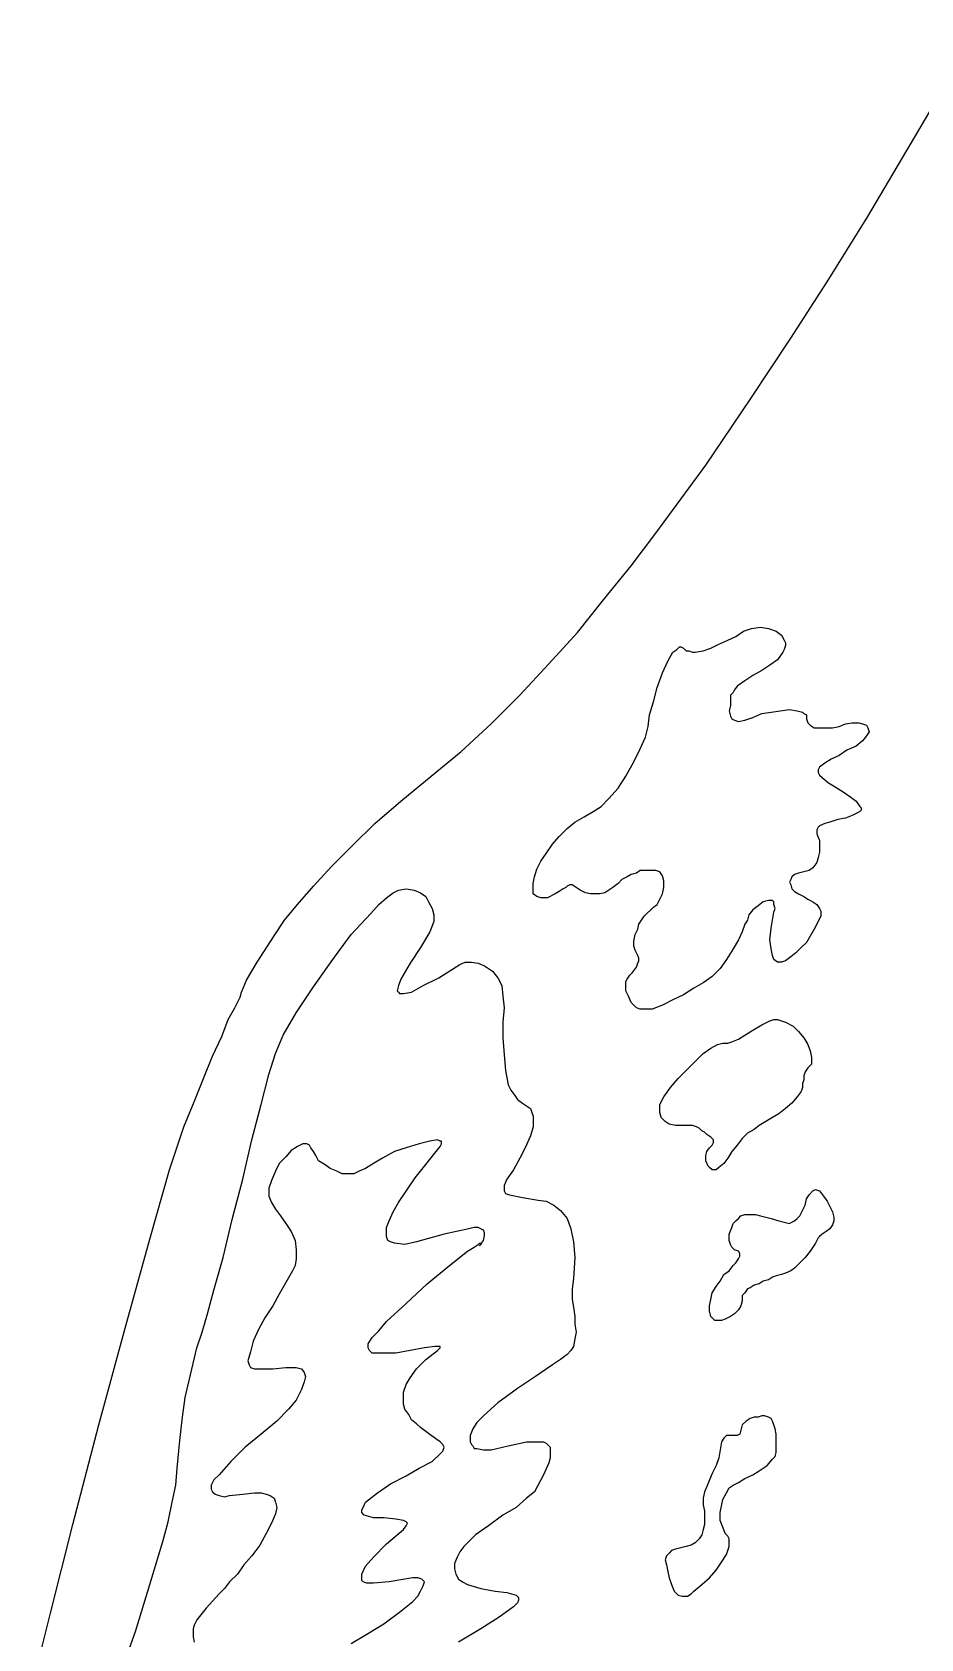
# Model space of a CAD drawing. Extents: x 1231 to 2855, y 3260 to 5268.
# Drawn here: x 1448.954 to 1451.062, y 3329.892 to 3333.703 of the extents above; entities that cross this region are included whole.
import ezdxf

# ---------------------------------------------------------------- set-up
doc = ezdxf.new("R2010")
doc.units = 0
doc.header["$LTSCALE"] = 20
doc.header["$MEASUREMENT"] = 0
doc.layers.add('ACO', color=2, linetype='CONTINUOUS')

msp = doc.modelspace()

# ---------------------------------------------------------------- linework, layer by layer
at = {"layer": 'ACO', "color": 124}
for points in [[(1449.4473, 3331.4141), (1449.4504, 3331.4265), (1449.4629, 3331.4544), (1449.4877, 3331.4978), (1449.528, 3331.5599), (1449.5528, 3331.5971), (1449.5838, 3331.6343), (1449.6211, 3331.6778), (1449.6645, 3331.7243), (1449.7141, 3331.7739), (1449.7669, 3331.8267), (1449.8289, 3331.8794), (1449.9002, 3331.9383), (1449.9716, 3331.9973), (1450.0429, 3332.0624), (1450.1112, 3332.1307), (1450.1794, 3332.2051), (1450.2477, 3332.2796), (1450.3097, 3332.3571), (1450.3749, 3332.4378), (1450.4338, 3332.5153), (1450.5517, 3332.6766), (1450.6572, 3332.8317), (1450.7533, 3332.9775), (1450.8402, 3333.1109), (1450.9363, 3333.266), (1451.0573, 3333.4708), (1451.1938, 3333.7034)], [(1450.2849, 3331.8546), (1450.3035, 3331.867), (1450.3221, 3331.8856), (1450.3438, 3331.9104), (1450.3625, 3331.9383), (1450.3811, 3331.9725), (1450.3966, 3332.0035), (1450.409, 3332.0314), (1450.4152, 3332.0562), (1450.4183, 3332.0841), (1450.4276, 3332.1152), (1450.4369, 3332.1493), (1450.4493, 3332.1834), (1450.4617, 3332.2113), (1450.4741, 3332.233), (1450.4834, 3332.2392), (1450.4896, 3332.2454), (1450.4927, 3332.2454), (1450.499, 3332.2423), (1450.5052, 3332.2361), (1450.5114, 3332.2361), (1450.5207, 3332.233), (1450.5269, 3332.233), (1450.5455, 3332.2361), (1450.5641, 3332.2423), (1450.5827, 3332.2517), (1450.6044, 3332.261), (1450.623, 3332.2703), (1450.6416, 3332.2827), (1450.6603, 3332.2889), (1450.682, 3332.292), (1450.7006, 3332.2889), (1450.7192, 3332.2827), (1450.7316, 3332.2734), (1450.7378, 3332.261), (1450.7409, 3332.2548), (1450.7409, 3332.2485), (1450.7378, 3332.2392), (1450.7347, 3332.233), (1450.7223, 3332.2144), (1450.7037, 3332.202), (1450.6851, 3332.1896), (1450.6634, 3332.1772), (1450.6447, 3332.1648), (1450.6261, 3332.1524), (1450.6199, 3332.1431), (1450.6168, 3332.1369), (1450.6106, 3332.1307), (1450.6106, 3332.1214), (1450.6106, 3332.1059), (1450.6075, 3332.0934), (1450.6106, 3332.081), (1450.6137, 3332.0748), (1450.6199, 3332.0717), (1450.6292, 3332.0686), (1450.6447, 3332.0717), (1450.6634, 3332.0779), (1450.6851, 3332.0872), (1450.7068, 3332.0903), (1450.7285, 3332.0934), (1450.7502, 3332.0965), (1450.7688, 3332.0934), (1450.7812, 3332.0903), (1450.7843, 3332.0872), (1450.7905, 3332.0841), (1450.7905, 3332.081), (1450.7905, 3332.0748), (1450.7937, 3332.0655), (1450.7999, 3332.0593), (1450.8092, 3332.0531), (1450.8216, 3332.0531), (1450.834, 3332.0531), (1450.8526, 3332.0531), (1450.8681, 3332.0562), (1450.8836, 3332.0624), (1450.8991, 3332.0655), (1450.9146, 3332.0655), (1450.9239, 3332.0624), (1450.9332, 3332.0593), (1450.9363, 3332.0531), (1450.9394, 3332.0438), (1450.9332, 3332.0345), (1450.9239, 3332.0221), (1450.9084, 3332.0097), (1450.8867, 3332.0004), (1450.8681, 3331.988), (1450.8495, 3331.9787), (1450.834, 3331.9694), (1450.8216, 3331.9601), (1450.8185, 3331.9538), (1450.8185, 3331.9476), (1450.8216, 3331.9414), (1450.8278, 3331.9352), (1450.8433, 3331.9228), (1450.8588, 3331.9135), (1450.8774, 3331.9011), (1450.896, 3331.8887), (1450.9084, 3331.8794), (1450.9177, 3331.867), (1450.9208, 3331.8639), (1450.9208, 3331.8577), (1450.9177, 3331.8546), (1450.9115, 3331.8515), (1450.8991, 3331.8453), (1450.8836, 3331.8391), (1450.865, 3331.836), (1450.8464, 3331.8298), (1450.834, 3331.8267), (1450.8216, 3331.8205), (1450.8185, 3331.8174), (1450.8154, 3331.8112), (1450.8154, 3331.8081), (1450.8154, 3331.8018), (1450.8216, 3331.7863), (1450.8216, 3331.7739), (1450.8216, 3331.7584), (1450.8185, 3331.746), (1450.8154, 3331.7336), (1450.8061, 3331.7212), (1450.7968, 3331.715), (1450.7843, 3331.7119), (1450.7719, 3331.7088), (1450.7626, 3331.7057), (1450.7564, 3331.6995), (1450.7533, 3331.6933), (1450.7502, 3331.6871), (1450.7533, 3331.6809), (1450.7564, 3331.6716), (1450.7626, 3331.6654), (1450.7719, 3331.6592), (1450.7843, 3331.6529), (1450.7937, 3331.6467), (1450.8061, 3331.6405), (1450.8154, 3331.6343), (1450.8216, 3331.625), (1450.8247, 3331.6188), (1450.8247, 3331.6064), (1450.8092, 3331.5754), (1450.7905, 3331.5444), (1450.7781, 3331.532), (1450.7657, 3331.5196), (1450.7533, 3331.5102), (1450.7409, 3331.5009), (1450.7316, 3331.4978), (1450.7223, 3331.4978), (1450.713, 3331.504), (1450.7099, 3331.5134), (1450.7068, 3331.5289), (1450.7037, 3331.5506), (1450.7068, 3331.5785), (1450.713, 3331.6157), (1450.7161, 3331.625), (1450.713, 3331.6343), (1450.713, 3331.6405), (1450.7099, 3331.6436), (1450.7006, 3331.6436), (1450.6882, 3331.6405), (1450.6758, 3331.6312), (1450.6634, 3331.6219), (1450.6541, 3331.6095), (1450.651, 3331.5971), (1450.6447, 3331.5878), (1450.6385, 3331.5692), (1450.6292, 3331.5506), (1450.6168, 3331.5289), (1450.6013, 3331.504), (1450.5858, 3331.4823), (1450.5672, 3331.4637), (1450.5455, 3331.4482), (1450.5238, 3331.4358), (1450.499, 3331.4203), (1450.4741, 3331.4079), (1450.4493, 3331.3955), (1450.4245, 3331.3862), (1450.4059, 3331.3862), (1450.3966, 3331.3862), (1450.3873, 3331.3893), (1450.3811, 3331.3955), (1450.3749, 3331.4017), (1450.3687, 3331.4172), (1450.3625, 3331.4296), (1450.3625, 3331.442), (1450.3625, 3331.4513), (1450.3656, 3331.4575), (1450.3718, 3331.4668), (1450.378, 3331.473), (1450.3873, 3331.4854), (1450.3904, 3331.4947), (1450.3935, 3331.5009), (1450.3935, 3331.5071), (1450.3904, 3331.5134), (1450.3873, 3331.5196), (1450.3842, 3331.5258), (1450.3811, 3331.5351), (1450.3811, 3331.5475), (1450.3842, 3331.563), (1450.3904, 3331.5754), (1450.3935, 3331.5878), (1450.3997, 3331.5971), (1450.4059, 3331.6064), (1450.4121, 3331.6126), (1450.4214, 3331.6219), (1450.4276, 3331.6281), (1450.4369, 3331.6343), (1450.4431, 3331.6467), (1450.4493, 3331.6592), (1450.4524, 3331.6747), (1450.4524, 3331.6902), (1450.4493, 3331.7026), (1450.4431, 3331.7119), (1450.4338, 3331.715), (1450.4214, 3331.715), (1450.409, 3331.715), (1450.3966, 3331.715), (1450.3873, 3331.7088), (1450.3749, 3331.7057), (1450.3656, 3331.6995), (1450.3532, 3331.6933), (1450.3438, 3331.684), (1450.3314, 3331.6747), (1450.3221, 3331.6685), (1450.3128, 3331.6623), (1450.3004, 3331.6592), (1450.2911, 3331.6592), (1450.2787, 3331.6592), (1450.2663, 3331.6623), (1450.2539, 3331.6685), (1450.2446, 3331.6747), (1450.2353, 3331.6809), (1450.2291, 3331.6809), (1450.2229, 3331.6778), (1450.2198, 3331.6747), (1450.2136, 3331.6716), (1450.2043, 3331.6654), (1450.1949, 3331.6592), (1450.1763, 3331.6498), (1450.1608, 3331.6498), (1450.1515, 3331.6529), (1450.1422, 3331.6592), (1450.1422, 3331.6685), (1450.1422, 3331.684), (1450.1453, 3331.6995), (1450.1515, 3331.7181), (1450.1608, 3331.7367), (1450.1732, 3331.7553), (1450.1887, 3331.777), (1450.2043, 3331.7956), (1450.2229, 3331.8143), (1450.2415, 3331.8298), (1450.2632, 3331.8422), (1450.2849, 3331.8546), (1450.2849, 3331.8546)], [(1449.1588, 3329.7979), (1449.1992, 3329.9096), (1449.2333, 3330.0212), (1449.2643, 3330.1236), (1449.2767, 3330.1701), (1449.286, 3330.2167), (1449.2953, 3330.257), (1449.2984, 3330.2973), (1449.3046, 3330.3625), (1449.3108, 3330.4183), (1449.3171, 3330.4648), (1449.3264, 3330.5052), (1449.3357, 3330.5455), (1449.345, 3330.5827), (1449.3574, 3330.6199), (1449.3698, 3330.6634), (1449.3853, 3330.7192), (1449.407, 3330.7968), (1449.4287, 3330.8867), (1449.4535, 3330.9829), (1449.4753, 3331.076), (1449.497, 3331.1597), (1449.5156, 3331.2311), (1449.5311, 3331.2807), (1449.5497, 3331.3241), (1449.5807, 3331.3769), (1449.6211, 3331.4389), (1449.6676, 3331.504), (1449.711, 3331.563), (1449.7576, 3331.6126), (1449.7762, 3331.6343), (1449.7948, 3331.6498), (1449.8103, 3331.6623), (1449.8227, 3331.6685), (1449.8413, 3331.6716), (1449.8599, 3331.6685), (1449.8754, 3331.6623), (1449.8878, 3331.6529), (1449.894, 3331.6405), (1449.9033, 3331.625), (1449.9065, 3331.6095), (1449.9065, 3331.594), (1449.8971, 3331.5692), (1449.8754, 3331.532), (1449.8506, 3331.4947), (1449.8289, 3331.4575), (1449.8227, 3331.442), (1449.8196, 3331.4296), (1449.8227, 3331.4265), (1449.8258, 3331.4234), (1449.8289, 3331.4234), (1449.8351, 3331.4234), (1449.8537, 3331.4265), (1449.8816, 3331.442), (1449.9189, 3331.4606), (1449.9685, 3331.4916), (1449.9809, 3331.4978), (1449.9964, 3331.4978), (1450.0119, 3331.4947), (1450.0274, 3331.4885), (1450.046, 3331.4761), (1450.0585, 3331.4606), (1450.0678, 3331.442), (1450.0709, 3331.4172), (1450.074, 3331.3893), (1450.0709, 3331.3551), (1450.0709, 3331.3179), (1450.074, 3331.2776), (1450.0771, 3331.2404), (1450.0833, 3331.2062), (1450.0895, 3331.1938), (1450.0988, 3331.1814), (1450.105, 3331.1721), (1450.1174, 3331.1628), (1450.1267, 3331.1566), (1450.136, 3331.1504), (1450.1391, 3331.1411), (1450.1422, 3331.1318), (1450.1422, 3331.107), (1450.136, 3331.0853), (1450.1236, 3331.0573), (1450.1112, 3331.0325), (1450.0957, 3331.0046), (1450.0802, 3330.9829), (1450.074, 3330.9674), (1450.074, 3330.955), (1450.0771, 3330.9488), (1450.0864, 3330.9457), (1450.1174, 3330.9395), (1450.1546, 3330.9333), (1450.1732, 3330.9302), (1450.1918, 3330.9209), (1450.2074, 3330.9084), (1450.2229, 3330.8898), (1450.2322, 3330.865), (1450.2384, 3330.834), (1450.2415, 3330.7968), (1450.2384, 3330.7471), (1450.2353, 3330.7223), (1450.2353, 3330.6975), (1450.2384, 3330.6789), (1450.2415, 3330.6572), (1450.2415, 3330.6386), (1450.2446, 3330.6199), (1450.2415, 3330.6044), (1450.2384, 3330.5858), (1450.2322, 3330.5765), (1450.2229, 3330.5672), (1450.2074, 3330.5548), (1450.1887, 3330.5424), (1450.1484, 3330.5145), (1450.105, 3330.4866), (1450.0585, 3330.4524), (1450.0243, 3330.4214), (1450.0088, 3330.4059), (1449.9995, 3330.3904), (1449.9933, 3330.3749), (1449.9933, 3330.3594), (1449.9964, 3330.3532), (1449.9995, 3330.3501), (1450.0026, 3330.3439), (1450.0088, 3330.3439), (1450.0243, 3330.3408), (1450.0429, 3330.3408), (1450.0833, 3330.3501), (1450.1267, 3330.3594), (1450.1453, 3330.3594), (1450.1608, 3330.3594), (1450.167, 3330.3594), (1450.1732, 3330.3563), (1450.1794, 3330.3501), (1450.1825, 3330.347), (1450.1825, 3330.3408), (1450.1825, 3330.3315), (1450.1825, 3330.3221), (1450.1794, 3330.3097), (1450.167, 3330.2818), (1450.1453, 3330.2415), (1450.1267, 3330.226), (1450.1019, 3330.2043), (1450.0709, 3330.1857), (1450.0367, 3330.1608), (1450.0057, 3330.1391), (1449.9778, 3330.1112), (1449.9685, 3330.0988), (1449.9623, 3330.0864), (1449.9561, 3330.0709), (1449.9561, 3330.0585), (1449.9592, 3330.0461), (1449.9654, 3330.0337), (1449.9747, 3330.0274), (1449.9871, 3330.0212), (1450.0181, 3330.0119), (1450.0522, 3330.0057), (1450.0802, 3330.0026), (1450.1019, 3329.9964), (1450.1081, 3329.9902), (1450.1081, 3329.984), (1450.105, 3329.9778), (1450.0957, 3329.9685), (1450.0616, 3329.9437), (1450.0181, 3329.9158), (1449.9654, 3329.8848)], [(1448.9541, 3329.7793), (1448.9975, 3329.953), (1449.0503, 3330.1639), (1449.1123, 3330.3997), (1449.1744, 3330.6293), (1449.2333, 3330.8402), (1449.2798, 3331.0046), (1449.314, 3331.107), (1449.3388, 3331.1659), (1449.3605, 3331.2218), (1449.3822, 3331.2745), (1449.4039, 3331.321), (1449.4194, 3331.3613), (1449.4349, 3331.3893), (1449.4442, 3331.4079), (1449.4473, 3331.4141), (1449.4473, 3331.4141)], [(1450.4958, 3331.1101), (1450.4803, 3331.1101), (1450.4648, 3331.1132), (1450.4555, 3331.1194), (1450.4462, 3331.1287), (1450.4431, 3331.1411), (1450.4431, 3331.1597), (1450.4524, 3331.1783), (1450.4679, 3331.2), (1450.4865, 3331.2218), (1450.5083, 3331.2435), (1450.5269, 3331.2621), (1450.5455, 3331.2807), (1450.5641, 3331.2931), (1450.5796, 3331.3024), (1450.592, 3331.3055), (1450.6044, 3331.3055), (1450.6137, 3331.3086), (1450.6292, 3331.3148), (1450.6447, 3331.3241), (1450.6634, 3331.3365), (1450.6851, 3331.3489), (1450.7037, 3331.3582), (1450.713, 3331.3613), (1450.7223, 3331.3613), (1450.7316, 3331.3582), (1450.7409, 3331.3551), (1450.7595, 3331.3458), (1450.7719, 3331.3334), (1450.7843, 3331.3179), (1450.7937, 3331.3024), (1450.7999, 3331.2869), (1450.803, 3331.2714), (1450.803, 3331.2559), (1450.7937, 3331.2466), (1450.7874, 3331.2373), (1450.7843, 3331.228), (1450.7843, 3331.2187), (1450.7812, 3331.2093), (1450.7812, 3331.2), (1450.7781, 3331.1907), (1450.7688, 3331.1783), (1450.7564, 3331.1628), (1450.7409, 3331.1504), (1450.7254, 3331.138), (1450.7099, 3331.1287), (1450.6944, 3331.1194), (1450.6789, 3331.1101), (1450.6665, 3331.1008), (1450.651, 3331.0915), (1450.6385, 3331.0791), (1450.6261, 3331.0635), (1450.6137, 3331.048), (1450.6044, 3331.0325), (1450.5951, 3331.0201), (1450.5827, 3331.0108), (1450.5765, 3331.0046), (1450.5703, 3331.0046), (1450.5672, 3331.0046), (1450.561, 3331.0108), (1450.5579, 3331.0139), (1450.5517, 3331.0263), (1450.5517, 3331.0387), (1450.5548, 3331.048), (1450.561, 3331.0573), (1450.5672, 3331.0635), (1450.5703, 3331.0698), (1450.5703, 3331.076), (1450.5641, 3331.0822), (1450.5548, 3331.0884), (1450.5486, 3331.0946), (1450.5424, 3331.0977), (1450.5362, 3331.1039), (1450.53, 3331.107), (1450.5207, 3331.1101), (1450.5114, 3331.1101), (1450.4958, 3331.1101), (1450.4958, 3331.1101)], [(1449.711, 3329.8816), (1449.7482, 3329.9034), (1449.7886, 3329.9282), (1449.8258, 3329.9561), (1449.8568, 3329.9809), (1449.8692, 3329.9933), (1449.8754, 3330.0057), (1449.8816, 3330.0181), (1449.8847, 3330.0274), (1449.8785, 3330.0337), (1449.8692, 3330.0368), (1449.8568, 3330.0368), (1449.8382, 3330.0337), (1449.801, 3330.0274), (1449.7638, 3330.0243), (1449.7482, 3330.0243), (1449.7389, 3330.0274), (1449.7358, 3330.0306), (1449.7358, 3330.0368), (1449.7358, 3330.0399), (1449.7358, 3330.0461), (1449.7451, 3330.0647), (1449.7638, 3330.0864), (1449.7948, 3330.1174), (1449.8351, 3330.1515), (1449.8413, 3330.1608), (1449.8444, 3330.167), (1449.8413, 3330.1701), (1449.8351, 3330.1732), (1449.8165, 3330.1763), (1449.7886, 3330.1795), (1449.7638, 3330.1795), (1449.742, 3330.1857), (1449.7358, 3330.1919), (1449.7358, 3330.1981), (1449.7389, 3330.2043), (1449.7451, 3330.2167), (1449.7731, 3330.2384), (1449.8041, 3330.2601), (1449.8413, 3330.2787), (1449.8723, 3330.2973), (1449.9033, 3330.3128), (1449.922, 3330.3315), (1449.9282, 3330.3377), (1449.9313, 3330.347), (1449.9282, 3330.3532), (1449.922, 3330.3594), (1449.9002, 3330.3749), (1449.8754, 3330.3935), (1449.8661, 3330.4028), (1449.8537, 3330.4121), (1449.8475, 3330.4245), (1449.8382, 3330.4369), (1449.8351, 3330.4493), (1449.8351, 3330.4617), (1449.8351, 3330.4773), (1449.8413, 3330.4959), (1449.8506, 3330.5114), (1449.8661, 3330.5331), (1449.8878, 3330.5548), (1449.9158, 3330.5765), (1449.922, 3330.5827), (1449.922, 3330.5858), (1449.9158, 3330.5858), (1449.9096, 3330.5858), (1449.8847, 3330.5827), (1449.8506, 3330.5765), (1449.8165, 3330.5703), (1449.7855, 3330.5703), (1449.77, 3330.5703), (1449.7607, 3330.5703), (1449.7544, 3330.5765), (1449.7513, 3330.5827), (1449.7513, 3330.592), (1449.7607, 3330.6075), (1449.7762, 3330.6231), (1449.7948, 3330.6448), (1449.8413, 3330.6882), (1449.8909, 3330.7347), (1449.9437, 3330.7782), (1449.9871, 3330.8123), (1450.0026, 3330.8216), (1450.0119, 3330.8278), (1450.015, 3330.8309), (1450.0181, 3330.8309), (1450.0181, 3330.8278), (1450.015, 3330.8247), (1450.0243, 3330.8371), (1450.0274, 3330.8495), (1450.0274, 3330.8557), (1450.0243, 3330.8619), (1450.0181, 3330.865), (1450.0119, 3330.8681), (1450.0026, 3330.8681), (1449.9902, 3330.865), (1449.9313, 3330.8526), (1449.8661, 3330.834), (1449.8382, 3330.8278), (1449.8134, 3330.8309), (1449.8041, 3330.834), (1449.7979, 3330.8371), (1449.7948, 3330.8464), (1449.7948, 3330.8557), (1449.7948, 3330.8681), (1449.801, 3330.8836), (1449.8103, 3330.9053), (1449.8227, 3330.9271), (1449.863, 3330.986), (1449.922, 3331.0604), (1449.9251, 3331.0667), (1449.9251, 3331.0729), (1449.922, 3331.0729), (1449.9158, 3331.076), (1449.8971, 3331.0729), (1449.8723, 3331.0667), (1449.8413, 3331.0573), (1449.8134, 3331.048), (1449.7855, 3331.0325), (1449.7638, 3331.0201), (1449.7451, 3331.0077), (1449.7296, 3331.0015), (1449.7172, 3330.9953), (1449.7017, 3330.9953), (1449.6893, 3330.9953), (1449.6769, 3331.0015), (1449.6614, 3331.0077), (1449.649, 3331.017), (1449.6335, 3331.0263), (1449.6273, 3331.0387), (1449.6211, 3331.048), (1449.6149, 3331.0573), (1449.6118, 3331.0635), (1449.6055, 3331.0667), (1449.5962, 3331.0667), (1449.5838, 3331.0604), (1449.5683, 3331.0511), (1449.5559, 3331.0356), (1449.5404, 3331.0201), (1449.5311, 3331.0015), (1449.5218, 3330.9798), (1449.5156, 3330.9612), (1449.5156, 3330.9426), (1449.5218, 3330.9271), (1449.5311, 3330.9115), (1449.5435, 3330.896), (1449.5559, 3330.8774), (1449.5683, 3330.8588), (1449.5776, 3330.8371), (1449.5807, 3330.8154), (1449.5807, 3330.803), (1449.5807, 3330.7937), (1449.5776, 3330.7782), (1449.5714, 3330.7657), (1449.5559, 3330.7378), (1449.5404, 3330.7099), (1449.5249, 3330.682), (1449.5063, 3330.6541), (1449.4908, 3330.6262), (1449.4784, 3330.5982), (1449.4722, 3330.5734), (1449.466, 3330.5517), (1449.4691, 3330.5424), (1449.4722, 3330.5362), (1449.4815, 3330.5331), (1449.4939, 3330.5331), (1449.5249, 3330.5331), (1449.5559, 3330.5362), (1449.5683, 3330.5362), (1449.5807, 3330.5362), (1449.5931, 3330.5331), (1449.5993, 3330.5238), (1449.6024, 3330.5145), (1449.5993, 3330.5021), (1449.5931, 3330.4835), (1449.5807, 3330.4586), (1449.5621, 3330.4369), (1449.5342, 3330.409), (1449.497, 3330.378), (1449.4597, 3330.347), (1449.4256, 3330.3128), (1449.3977, 3330.2818), (1449.3853, 3330.2694), (1449.3791, 3330.257), (1449.3791, 3330.2477), (1449.3822, 3330.2415), (1449.3884, 3330.2353), (1449.3977, 3330.2322), (1449.4101, 3330.2291), (1449.4225, 3330.2322), (1449.4535, 3330.2353), (1449.4815, 3330.2384), (1449.497, 3330.2384), (1449.5094, 3330.2353), (1449.5187, 3330.2322), (1449.528, 3330.226), (1449.5311, 3330.2167), (1449.5342, 3330.2043), (1449.5311, 3330.1888), (1449.5218, 3330.167), (1449.5094, 3330.1422), (1449.4939, 3330.1143), (1449.4753, 3330.0895), (1449.4566, 3330.0678), (1449.4411, 3330.0461), (1449.4225, 3330.0274), (1449.4101, 3330.0119), (1449.3977, 3329.9995), (1449.3667, 3329.9654), (1449.345, 3329.9375), (1449.3388, 3329.9251), (1449.3357, 3329.9158), (1449.3357, 3329.9065), (1449.3357, 3329.8972), (1449.3388, 3329.8848)], [(1450.5734, 3330.6479), (1450.5641, 3330.6572), (1450.561, 3330.6696), (1450.561, 3330.682), (1450.5641, 3330.6975), (1450.5672, 3330.713), (1450.5765, 3330.7285), (1450.5858, 3330.7409), (1450.5951, 3330.7564), (1450.6075, 3330.7657), (1450.6168, 3330.7782), (1450.623, 3330.7844), (1450.6292, 3330.7937), (1450.6323, 3330.7999), (1450.6323, 3330.8061), (1450.6292, 3330.8123), (1450.6199, 3330.8154), (1450.6168, 3330.8185), (1450.6137, 3330.8216), (1450.6106, 3330.8278), (1450.6075, 3330.8371), (1450.6075, 3330.8526), (1450.6137, 3330.8681), (1450.6168, 3330.8774), (1450.623, 3330.8836), (1450.6292, 3330.8898), (1450.6354, 3330.896), (1450.6447, 3330.8991), (1450.6572, 3330.8991), (1450.6696, 3330.8991), (1450.682, 3330.896), (1450.7068, 3330.8898), (1450.7254, 3330.8836), (1450.7378, 3330.8805), (1450.7502, 3330.8774), (1450.7564, 3330.8805), (1450.7626, 3330.8836), (1450.7688, 3330.8898), (1450.775, 3330.896), (1450.7812, 3330.9084), (1450.7874, 3330.9209), (1450.7905, 3330.9364), (1450.7968, 3330.9457), (1450.8061, 3330.955), (1450.8123, 3330.9581), (1450.8216, 3330.955), (1450.8309, 3330.9426), (1450.8402, 3330.9302), (1450.8464, 3330.9177), (1450.8526, 3330.9053), (1450.8557, 3330.8929), (1450.8557, 3330.8836), (1450.8526, 3330.8743), (1450.8464, 3330.865), (1450.8371, 3330.8588), (1450.8278, 3330.8526), (1450.8216, 3330.8464), (1450.8185, 3330.8433), (1450.8154, 3330.8371), (1450.8123, 3330.8309), (1450.8061, 3330.8216), (1450.7999, 3330.8123), (1450.7874, 3330.7968), (1450.775, 3330.7844), (1450.7626, 3330.772), (1450.7533, 3330.7657), (1450.7409, 3330.7595), (1450.7316, 3330.7564), (1450.7192, 3330.7533), (1450.7099, 3330.7502), (1450.7006, 3330.744), (1450.6882, 3330.7409), (1450.6789, 3330.7347), (1450.6665, 3330.7316), (1450.6572, 3330.7254), (1450.651, 3330.7223), (1450.6447, 3330.713), (1450.6385, 3330.7068), (1450.6385, 3330.6944), (1450.6354, 3330.682), (1450.6292, 3330.6727), (1450.6199, 3330.6634), (1450.6106, 3330.6572), (1450.5982, 3330.651), (1450.5889, 3330.6479), (1450.5796, 3330.6479), (1450.5734, 3330.6479), (1450.5734, 3330.6479)], [(1450.6913, 3330.4214), (1450.6913, 3330.4214), (1450.6851, 3330.4214), (1450.6758, 3330.4183), (1450.6665, 3330.4183), (1450.6572, 3330.4152), (1450.6479, 3330.409), (1450.6385, 3330.3997), (1450.6354, 3330.3873), (1450.6323, 3330.378), (1450.6261, 3330.3749), (1450.6168, 3330.3749), (1450.6106, 3330.3749), (1450.6013, 3330.3749), (1450.5951, 3330.3687), (1450.5889, 3330.3594), (1450.5858, 3330.3408), (1450.5827, 3330.3221), (1450.5765, 3330.3035), (1450.5672, 3330.2849), (1450.561, 3330.2694), (1450.5548, 3330.2539), (1450.5486, 3330.2415), (1450.5455, 3330.226), (1450.5455, 3330.2105), (1450.5486, 3330.195), (1450.5486, 3330.1795), (1450.5486, 3330.1639), (1450.5455, 3330.1515), (1450.5424, 3330.1391), (1450.5362, 3330.1298), (1450.5269, 3330.1205), (1450.5176, 3330.1143), (1450.5052, 3330.1112), (1450.4927, 3330.1081), (1450.4803, 3330.105), (1450.471, 3330.1019), (1450.4648, 3330.0957), (1450.4586, 3330.0895), (1450.4555, 3330.0802), (1450.4586, 3330.0678), (1450.4617, 3330.0523), (1450.4648, 3330.0368), (1450.471, 3330.0212), (1450.4772, 3330.0057), (1450.4865, 3329.9964), (1450.4958, 3329.9933), (1450.5021, 3329.9933), (1450.5083, 3329.9933), (1450.5176, 3329.9995), (1450.5238, 3330.0057), (1450.5424, 3330.0212), (1450.561, 3330.0368), (1450.5765, 3330.0554), (1450.5889, 3330.074), (1450.6013, 3330.0926), (1450.6075, 3330.1112), (1450.6075, 3330.1205), (1450.6075, 3330.1298), (1450.6044, 3330.136), (1450.5982, 3330.1422), (1450.592, 3330.1577), (1450.5858, 3330.1732), (1450.5858, 3330.1919), (1450.5889, 3330.2074), (1450.592, 3330.2229), (1450.6013, 3330.2384), (1450.6075, 3330.2508), (1450.6168, 3330.257), (1450.6292, 3330.2632), (1450.6447, 3330.2725), (1450.6634, 3330.2818), (1450.6789, 3330.2911), (1450.6975, 3330.3035), (1450.7099, 3330.319), (1450.7161, 3330.3252), (1450.7192, 3330.3346), (1450.7192, 3330.3408), (1450.7192, 3330.3501), (1450.7192, 3330.3656), (1450.7192, 3330.378), (1450.7161, 3330.3904), (1450.713, 3330.3997), (1450.7099, 3330.409), (1450.7068, 3330.4152), (1450.7006, 3330.4183), (1450.6913, 3330.4214), (1450.6913, 3330.4214)]]:
    msp.add_lwpolyline(points, dxfattribs=at)

doc.saveas('drawing.dxf')
